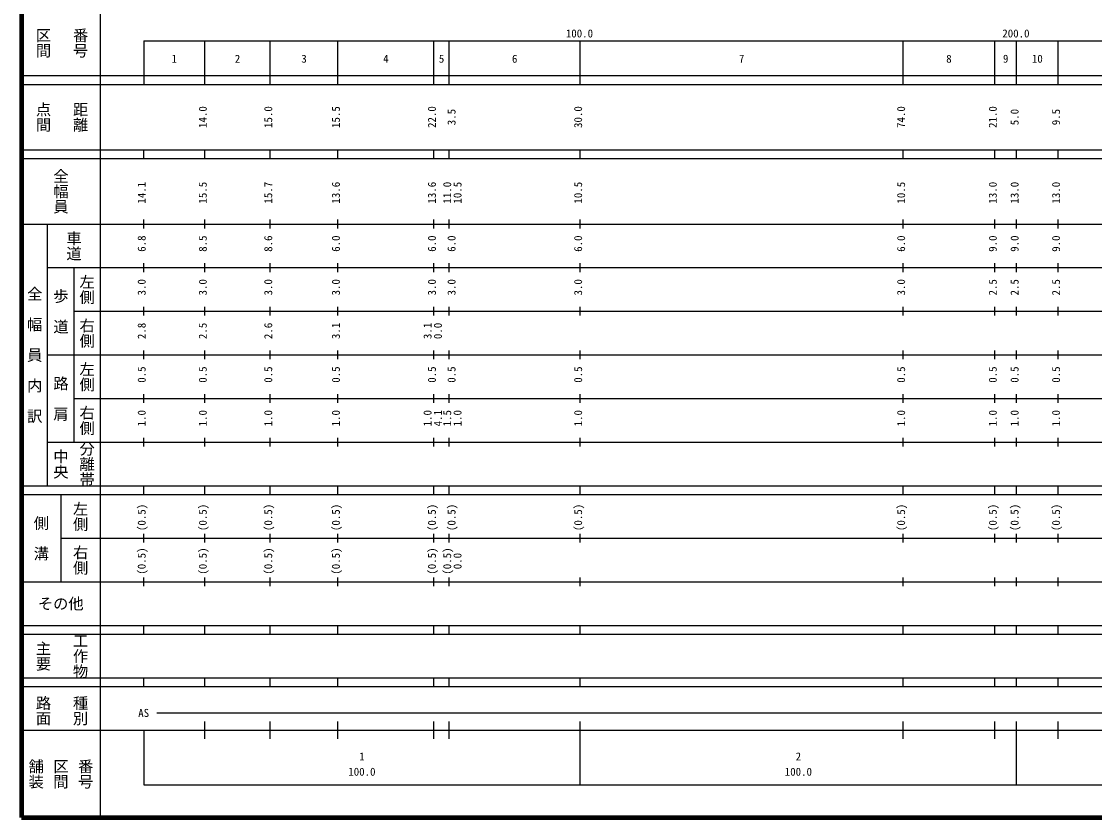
# Model space of a CAD drawing. Units: millimetres on the paper, enlarged 1000 times. Extents: x 40000 to 680000, y 20000 to 380000.
# Drawn here: x 40000 to 285858, y 20000 to 202409 of the extents above; entities that cross this region are included whole.
import ezdxf
from ezdxf.enums import TextEntityAlignment as Align

# ---------------------------------------------------------------- set-up
doc = ezdxf.new("R2010")
doc.units = ezdxf.units.MM
doc.header["$LTSCALE"] = 1000
doc.layers.add('S-TTL', color=2, linetype='Continuous', lineweight=140)
doc.layers.add('S-TTL-BAND', color=7, linetype='Continuous', lineweight=25)
doc.styles.add('@ＭＳ ゴシック', font='')
doc.styles.add('ＭＳ ゴシック', font='')
doc.styles.get('@ＭＳ ゴシック').set_extended_font_data('@MS Gothic')
doc.styles.get('ＭＳ ゴシック').set_extended_font_data('MS Gothic')

msp = doc.modelspace()

# ---------------------------------------------------------------- linework, layer by layer
at = {"layer": 'S-TTL'}
for p, q in [((40000, 380000), (40000, 20000)), ((40000, 20000), (680000, 20000))]:
    msp.add_line(p, q, dxfattribs=at)
at = {"layer": 'S-TTL-BAND'}
for p, q in [((58000, 370000), (58000, 20000)), ((68000, 198000), (579000, 198000)), ((68000, 198000), (68000, 188000)), ((82000, 188000), (82000, 198000)), ((97000, 188000), (97000, 198000)), ((112500, 188000), (112500, 198000)), ((134500, 188000), (134500, 198000)), ((138000, 188000), (138000, 198000)), ((168000, 188000), (168000, 198000)), ((242000, 188000), (242000, 198000)), ((263000, 188000), (263000, 198000)), ((268000, 188000), (268000, 198000)), ((277500, 188000), (277500, 198000)), ((40000, 190000), (579000, 190000)), ((40000, 188000), (579000, 188000)), ((40000, 173000), (579000, 173000)), ((68000, 171000), (68000, 173000)), ((82000, 171000), (82000, 173000)), ((97000, 171000), (97000, 173000)), ((112500, 171000), (112500, 173000)), ((134500, 171000), (134500, 173000)), ((138000, 171000), (138000, 173000)), ((168000, 171000), (168000, 173000)), ((242000, 171000), (242000, 173000)), ((263000, 171000), (263000, 173000)), ((268000, 171000), (268000, 173000)), ((277500, 171000), (277500, 173000)), ((40000, 171000), (579000, 171000)), ((40000, 156000), (579000, 156000)), ((46000, 96000), (46000, 156000)), ((68000, 155000), (68000, 157000)), ((82000, 155000), (82000, 157000)), ((97000, 155000), (97000, 157000)), ((112500, 155000), (112500, 157000)), ((134500, 155000), (134500, 157000)), ((138000, 155000), (138000, 157000)), ((168000, 155000), (168000, 157000)), ((242000, 155000), (242000, 157000)), ((263000, 155000), (263000, 157000)), ((268000, 155000), (268000, 157000)), ((277500, 155000), (277500, 157000)), ((46000, 146000), (579000, 146000)), ((52000, 146000), (52000, 106000)), ((68000, 145000), (68000, 147000)), ((82000, 145000), (82000, 147000)), ((97000, 145000), (97000, 147000)), ((112500, 145000), (112500, 147000)), ((134500, 145000), (134500, 147000)), ((138000, 145000), (138000, 147000)), ((168000, 145000), (168000, 147000)), ((242000, 145000), (242000, 147000)), ((263000, 145000), (263000, 147000)), ((268000, 145000), (268000, 147000)), ((277500, 145000), (277500, 147000)), ((52000, 136000), (579000, 136000)), ((68000, 135000), (68000, 137000)), ((82000, 135000), (82000, 137000)), ((97000, 135000), (97000, 137000)), ((112500, 135000), (112500, 137000)), ((134500, 135000), (134500, 137000)), ((138000, 135000), (138000, 137000)), ((168000, 135000), (168000, 137000)), ((242000, 135000), (242000, 137000)), ((263000, 135000), (263000, 137000)), ((268000, 135000), (268000, 137000)), ((277500, 135000), (277500, 137000)), ((46000, 126000), (579000, 126000)), ((68000, 125000), (68000, 127000)), ((82000, 125000), (82000, 127000)), ((97000, 125000), (97000, 127000)), ((112500, 125000), (112500, 127000)), ((134500, 125000), (134500, 127000)), ((138000, 125000), (138000, 127000)), ((168000, 125000), (168000, 127000)), ((242000, 125000), (242000, 127000)), ((263000, 125000), (263000, 127000)), ((268000, 125000), (268000, 127000)), ((277500, 125000), (277500, 127000)), ((52000, 116000), (579000, 116000)), ((68000, 115000), (68000, 117000)), ((82000, 115000), (82000, 117000)), ((97000, 115000), (97000, 117000)), ((112500, 115000), (112500, 117000)), ((134500, 115000), (134500, 117000)), ((138000, 115000), (138000, 117000)), ((168000, 115000), (168000, 117000)), ((242000, 115000), (242000, 117000)), ((263000, 115000), (263000, 117000)), ((268000, 115000), (268000, 117000)), ((277500, 115000), (277500, 117000)), ((46000, 106000), (579000, 106000)), ((68000, 105000), (68000, 107000)), ((82000, 105000), (82000, 107000)), ((97000, 105000), (97000, 107000)), ((112500, 105000), (112500, 107000)), ((134500, 105000), (134500, 107000)), ((138000, 105000), (138000, 107000)), ((168000, 105000), (168000, 107000)), ((242000, 105000), (242000, 107000)), ((263000, 105000), (263000, 107000)), ((268000, 105000), (268000, 107000)), ((277500, 105000), (277500, 107000)), ((40000, 96000), (579000, 96000)), ((68000, 94000), (68000, 96000)), ((82000, 94000), (82000, 96000)), ((97000, 94000), (97000, 96000)), ((112500, 94000), (112500, 96000)), ((134500, 94000), (134500, 96000)), ((138000, 94000), (138000, 96000)), ((168000, 94000), (168000, 96000)), ((242000, 94000), (242000, 96000)), ((263000, 94000), (263000, 96000)), ((268000, 94000), (268000, 96000)), ((277500, 94000), (277500, 96000)), ((40000, 94000), (579000, 94000)), ((49000, 94000), (49000, 74000)), ((49000, 84000), (579000, 84000)), ((68000, 83000), (68000, 85000)), ((82000, 83000), (82000, 85000)), ((97000, 83000), (97000, 85000)), ((112500, 83000), (112500, 85000)), ((134500, 83000), (134500, 85000)), ((138000, 83000), (138000, 85000)), ((168000, 83000), (168000, 85000)), ((242000, 83000), (242000, 85000)), ((263000, 83000), (263000, 85000)), ((268000, 83000), (268000, 85000)), ((277500, 83000), (277500, 85000)), ((40000, 74000), (579000, 74000)), ((68000, 73000), (68000, 75000)), ((82000, 73000), (82000, 75000)), ((97000, 73000), (97000, 75000)), ((112500, 73000), (112500, 75000)), ((134500, 73000), (134500, 75000)), ((138000, 73000), (138000, 75000)), ((168000, 73000), (168000, 75000)), ((242000, 73000), (242000, 75000)), ((263000, 73000), (263000, 75000)), ((268000, 73000), (268000, 75000)), ((277500, 73000), (277500, 75000)), ((40000, 64000), (579000, 64000)), ((68000, 62000), (68000, 64000)), ((82000, 62000), (82000, 64000)), ((97000, 62000), (97000, 64000)), ((112500, 62000), (112500, 64000)), ((134500, 62000), (134500, 64000)), ((138000, 62000), (138000, 64000)), ((168000, 62000), (168000, 64000)), ((242000, 62000), (242000, 64000)), ((263000, 62000), (263000, 64000)), ((268000, 62000), (268000, 64000)), ((277500, 62000), (277500, 64000)), ((40000, 62000), (579000, 62000)), ((40000, 52000), (579000, 52000)), ((68000, 50000), (68000, 52000)), ((82000, 50000), (82000, 52000)), ((97000, 50000), (97000, 52000)), ((112500, 50000), (112500, 52000)), ((134500, 50000), (134500, 52000)), ((138000, 50000), (138000, 52000)), ((168000, 50000), (168000, 52000)), ((242000, 50000), (242000, 52000)), ((263000, 50000), (263000, 52000)), ((268000, 50000), (268000, 52000)), ((277500, 50000), (277500, 52000)), ((40000, 50000), (579000, 50000)), ((71000, 44000), (565000, 44000)), ((82000, 38000), (82000, 42000)), ((97000, 38000), (97000, 42000)), ((112500, 38000), (112500, 42000)), ((134500, 38000), (134500, 42000)), ((138000, 38000), (138000, 42000)), ((168000, 27500), (168000, 42000)), ((242000, 38000), (242000, 42000)), ((263000, 38000), (263000, 42000)), ((268000, 27500), (268000, 42000)), ((277500, 38000), (277500, 42000)), ((40000, 40000), (579000, 40000)), ((68000, 40000), (68000, 27500)), ((68000, 27500), (579000, 27500))]:
    msp.add_line(p, q, dxfattribs=at)

# ---------------------------------------------------------------- texts
at = {"layer": 'S-TTL-BAND', "style": '@ＭＳ ゴシック'}
for s, p in [('区間', (45000, 197500)), ('番号', (53500, 197500)), ('点間', (45000, 180500)), ('距離', (53500, 180500)), ('全幅員', (49000, 163500)), ('車道', (52000, 151000)), ('左側', (55000, 141000)), ('全\u3000幅\u3000員\u3000内\u3000訳', (43000, 126000)), ('歩\u3000道', (49000, 136000)), ('右側', (55000, 131000)), ('左側', (55000, 121000)), ('路\u3000肩', (49000, 116000)), ('右側', (55000, 111000)), ('分離帯', (55000, 101000)), ('中央', (49000, 101000)), ('左側', (53500, 89000)), ('側\u3000溝', (44500, 84000)), ('右側', (53500, 79000)), ('工作物', (53500, 57000)), ('主要', (45000, 57000)), ('路面', (45000, 44500)), ('種別', (53500, 44500)), ('舗装', (43333, 30000)), ('区間', (49000, 30000)), ('番号', (54667, 30000))]:
    msp.add_text(s, height=2566, rotation=270, dxfattribs=at).set_placement(p, align=Align.MIDDLE_CENTER)
at = {"layer": 'S-TTL-BAND', "style": 'ＭＳ ゴシック'}
for s, p in [('100.0', (167844, 198195)), ('200.0', (267844, 198195)), ('1', (75000, 192405)), ('2', (89500, 192405)), ('3', (104750, 192405)), ('4', (123500, 192405)), ('5', (136250, 192405)), ('6', (153000, 192405)), ('7', (205000, 192405)), ('8', (252500, 192405)), ('9', (265500, 192405)), ('10', (272750, 192405)), ('AS', (68000, 42500)), ('1', (118000, 32523)), ('2', (218000, 32523)), ('100.0', (118000, 29033)), ('100.0', (218000, 29033))]:
    msp.add_text(s, height=1833, dxfattribs=at).set_placement(p, align=Align.BOTTOM_CENTER)
for s, p in [('14.0', (83000, 180500)), ('15.0', (98000, 180500)), ('15.5', (113500, 180500)), ('22.0', (135500, 180500)), ('3.5', (140000, 180500)), ('30.0', (169000, 180500)), ('74.0', (243000, 180500)), ('21.0', (264000, 180500)), ('5.0', (269000, 180500)), ('9.5', (278500, 180500)), ('14.1', (69000, 163174)), ('15.5', (83000, 163174)), ('15.7', (98000, 163174)), ('13.6', (113500, 163174)), ('13.6', (135500, 163174)), ('11.0', (139000, 163174)), ('10.5', (141370, 163174)), ('10.5', (169000, 163174)), ('10.5', (243000, 163174)), ('13.0', (264000, 163174)), ('13.0', (269000, 163174)), ('13.0', (278500, 163174)), ('6.8', (69000, 151500)), ('8.5', (83000, 151500)), ('8.6', (98000, 151500)), ('6.0', (113500, 151500)), ('6.0', (135500, 151500)), ('6.0', (140000, 151500)), ('6.0', (169000, 151500)), ('6.0', (243000, 151500)), ('9.0', (264000, 151500)), ('9.0', (269000, 151500)), ('9.0', (278500, 151500)), ('3.0', (69000, 141500)), ('3.0', (83000, 141500)), ('3.0', (98000, 141500)), ('3.0', (113500, 141500)), ('3.0', (135500, 141500)), ('3.0', (140000, 141500)), ('3.0', (169000, 141500)), ('3.0', (243000, 141500)), ('2.5', (264000, 141500)), ('2.5', (269000, 141500)), ('2.5', (278500, 141500)), ('2.8', (69000, 131500)), ('2.5', (83000, 131500)), ('2.6', (98000, 131500)), ('3.1', (113500, 131500)), ('3.1', (134500, 131500)), ('0.0', (136870, 131500)), ('0.5', (69000, 121500)), ('0.5', (83000, 121500)), ('0.5', (98000, 121500)), ('0.5', (113500, 121500)), ('0.5', (135500, 121500)), ('0.5', (140000, 121500)), ('0.5', (169000, 121500)), ('0.5', (243000, 121500)), ('0.5', (264000, 121500)), ('0.5', (269000, 121500)), ('0.5', (278500, 121500)), ('1.0', (69000, 111500)), ('1.0', (83000, 111500)), ('1.0', (98000, 111500)), ('1.0', (113500, 111500)), ('1.0', (134500, 111500)), ('4.1', (136870, 111500)), ('1.5', (139000, 111500)), ('1.0', (141370, 111500)), ('1.0', (169000, 111500)), ('1.0', (243000, 111500)), ('1.0', (264000, 111500)), ('1.0', (269000, 111500)), ('1.0', (278500, 111500)), ('(0.5)', (69000, 88764)), ('(0.5)', (83000, 88764)), ('(0.5)', (98000, 88764)), ('(0.5)', (113500, 88764)), ('(0.5)', (135500, 88764)), ('(0.5)', (140000, 88764)), ('(0.5)', (169000, 88764)), ('(0.5)', (243000, 88764)), ('(0.5)', (264000, 88764)), ('(0.5)', (269000, 88764)), ('(0.5)', (278500, 88764)), ('(0.5)', (69000, 78764)), ('(0.5)', (83000, 78764)), ('(0.5)', (98000, 78764)), ('(0.5)', (113500, 78764)), ('(0.5)', (135500, 78764)), ('(0.5)', (139000, 78764)), ('0.0', (141370, 78764))]:
    msp.add_text(s, height=1833, rotation=90, dxfattribs=at).set_placement(p, align=Align.BOTTOM_CENTER)
msp.add_text('その他', height=2566, dxfattribs=at).set_placement((49000, 69000), align=Align.MIDDLE_CENTER)

doc.saveas('drawing.dxf')
